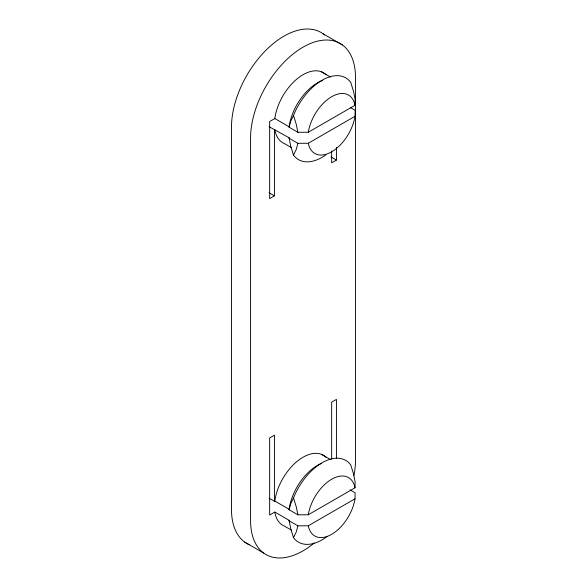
<?xml version="1.0" encoding="UTF-8"?>
<svg xmlns="http://www.w3.org/2000/svg" width="587" height="587" viewBox="0 0 587 587"><rect width="100%" height="100%" fill="white"/><g stroke="black" fill="none" stroke-linecap="round" stroke-linejoin="round"><path stroke-width="0.88" d="M289.127 127.247L290.69 121.23L293.5 115.426A47.209 27.259 -60 0 1 350.733 82.378L353.543 91.433L355.106 99.254L355.018 105.271L308.292 132.244L297.873 132.295L289.127 127.247L289.134 126.785A40.466 23.363 -60 0 1 322.344 80.588M325.924 154.851A47.209 27.259 -60 0 1 293.5 155.137L290.69 146.082L289.134 137.798L269.081 126.689M289.127 509.773L290.69 503.756L293.5 497.952A47.209 27.259 -60 0 1 350.733 464.904L353.543 473.958L355.106 481.78L355.018 487.797L308.292 514.77L297.873 514.821L289.127 509.773L289.134 509.311A40.466 23.363 -60 0 1 321.515 463.429M327.297 536.371A47.209 27.259 -60 0 1 293.5 537.663L290.69 528.608L289.134 520.324L274.826 512.069L269.653 515.048L269.653 437.953L274.423 435.202L274.423 501.283L274.826 501.056A40.466 23.363 -60 0 1 296.406 461.954A40.466 23.363 -60 0 1 326.071 457.368M289.127 138.261L297.873 143.309L308.292 143.257A33.723 19.466 -60 0 0 331.655 151.798A33.723 19.466 -60 0 0 355.018 116.285L355.106 110.268L350.733 107.744M289.127 520.786L297.873 525.835L308.292 525.783A33.723 19.466 -60 0 0 331.655 534.324A33.723 19.466 -60 0 0 355.018 498.811L355.106 492.794L349.999 489.852M297.873 143.309L296.31 149.333L293.5 155.137M297.873 525.835L296.31 531.851L293.5 537.663M326.071 74.843A40.466 23.363 -60 0 0 296.406 79.428A40.466 23.363 -60 0 0 274.826 118.53L269.653 121.509L269.653 198.611L274.423 195.853L274.423 129.771M308.292 143.257L355.018 116.285M336.424 147.359L336.424 160.06L331.655 162.812L331.655 151.042M308.292 525.783L355.018 498.811M323.232 33.892L342.309 44.906M321.507 71.841L330.547 77.058M274.826 118.53L289.134 126.785M331.083 156.978L336.424 160.06M291.343 147.557L284.57 143.646A40.466 23.363 -60 0 1 274.826 129.544M269.081 192.771L274.423 195.853M321.507 454.367L330.547 459.584M274.826 501.056L289.134 509.311M269.081 498.202L274.423 501.283M291.343 530.083L284.57 526.172A40.466 23.363 -60 0 1 274.826 512.069M244.691 542.094L263.768 553.108M293.5 115.426L296.31 124.473L297.873 132.295M293.5 497.952L296.31 506.999L297.873 514.821M336.424 458.359L336.424 399.402L331.655 402.161L331.655 459.188M353.976 475.36A74.189 42.836 -60 0 0 355.502 459.981L355.502 77.455A74.189 42.836 -60 0 0 303.039 47.165A74.189 42.836 -60 0 0 250.576 138.033L250.576 520.559A74.189 42.836 -60 0 0 314.214 543.004M249.174 544.685A74.189 42.836 -60 0 1 231.498 509.545L231.498 127.019A74.189 42.836 -60 0 1 266.344 49.844A74.189 42.836 -60 0 1 324.589 34.949M289.457 522.026A40.466 23.363 -60 0 1 289.134 520.324M289.457 139.501A40.466 23.363 -60 0 1 289.134 137.798M308.292 514.77A33.723 19.466 -60 0 1 331.655 479.256A33.723 19.466 -60 0 1 355.018 487.797M308.292 132.244A33.723 19.466 -60 0 1 331.655 96.73A33.723 19.466 -60 0 1 355.018 105.271"/></g></svg>
